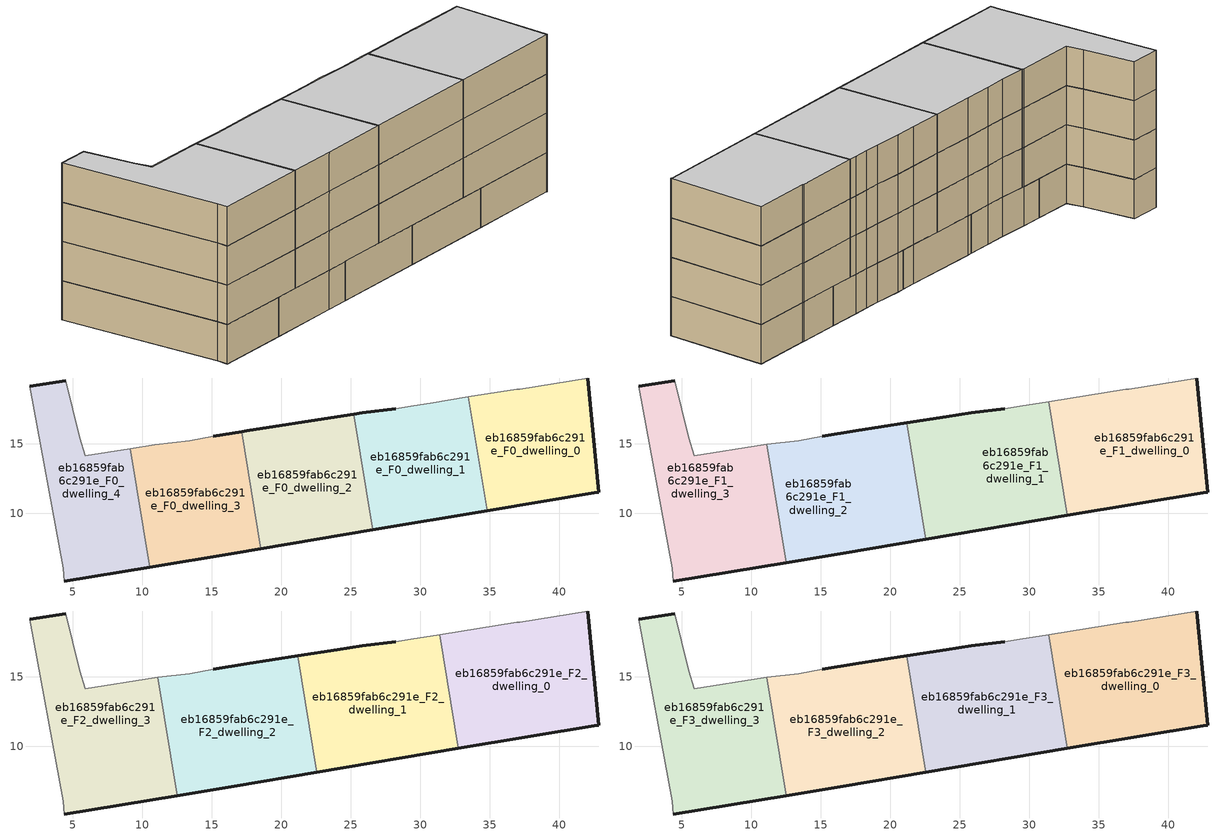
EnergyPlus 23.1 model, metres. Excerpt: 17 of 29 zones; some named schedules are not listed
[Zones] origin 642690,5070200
eb16859fab6c291e_F0_dwelling_0
 floor ground (EU_floor_Construction): 42.83,11.53 42.03,19.73 37.13,18.93 36.93,18.93 33.46,18.37 34.8,10.19 42.73,11.53 z0
 wall outside (EU_wall_Construction): 42.03,19.73 42.83,11.53 42.73,11.53 34.8,10.19 z0:3
 wall to eb16859fab6c291e_F0_dwelling_1 (EU_wall_Construction): 34.8,10.19 33.46,18.37 z0:3
 wall adiabatic (EU_wall_Construction): 33.46,18.37 36.93,18.93 37.13,18.93 42.03,19.73 z0:3
eb16859fab6c291e_F0_dwelling_1
 floor ground (EU_floor_Construction): 34.8,10.19 33.46,18.37 30.72,17.93 29.52,17.73 28.22,17.53 25.82,17.23 25.23,17.13 26.59,8.81 z0
 wall outside (EU_wall_Construction): 34.8,10.19 26.59,8.81 / 25.23,17.13 25.82,17.23 28.22,17.53 z0:3
 wall adiabatic (EU_wall_Construction): 28.22,17.53 29.52,17.73 30.72,17.93 33.46,18.37 z0:3
 wall to eb16859fab6c291e_F0_dwelling_2 (EU_wall_Construction): 26.59,8.81 25.23,17.13 z0:3
eb16859fab6c291e_F0_dwelling_2
 floor ground (EU_floor_Construction): 26.59,8.81 25.23,17.13 24.02,16.93 17.52,15.93 17.14,15.87 18.52,7.45 z0
 wall outside (EU_wall_Construction): 26.59,8.81 18.52,7.45 / 17.14,15.87 17.52,15.93 24.02,16.93 25.23,17.13 z0:3
 wall to eb16859fab6c291e_F0_dwelling_3 (EU_wall_Construction): 18.52,7.45 17.14,15.87 z0:3
eb16859fab6c291e_F0_dwelling_3
 floor ground (EU_floor_Construction): 18.52,7.45 17.14,15.87 15.11,15.54 13.41,15.24 10.91,14.94 9.13,14.65 10.52,6.13 16.61,7.13 z0
 wall outside (EU_wall_Construction): 15.11,15.54 17.14,15.87 / 18.52,7.45 16.61,7.13 10.52,6.13 z0:3
 wall to eb16859fab6c291e_F0_dwelling_4 (EU_wall_Construction): 10.52,6.13 9.13,14.65 z0:3
 wall adiabatic (EU_wall_Construction): 9.13,14.65 10.91,14.94 13.41,15.24 15.11,15.54 z0:3
eb16859fab6c291e_F0_dwelling_4
 floor ground (EU_floor_Construction): 10.52,6.13 9.13,14.65 5.91,14.14 5.51,15.44 4.51,19.54 1.91,19.14 4.3,6.03 4.4,5.13 z0
 wall outside (EU_wall_Construction): 10.52,6.13 4.4,5.13 / 1.91,19.14 4.51,19.54 z0:3
 wall adiabatic (EU_wall_Construction): 4.4,5.13 4.3,6.03 1.91,19.14 / 4.51,19.54 5.51,15.44 5.91,14.14 9.13,14.65 z0:3
eb16859fab6c291e_F1_dwelling_0
 floor to eb16859fab6c291e_F0_dwelling_0 (EU_floor_Construction): 42.83,11.53 42.03,19.73 37.13,18.93 36.93,18.93 33.46,18.37 34.8,10.19 42.73,11.53 z3
 floor to eb16859fab6c291e_F0_dwelling_1 (EU_floor_Construction): 34.8,10.19 33.46,18.37 31.39,18.04 32.73,9.84 z3
 wall outside (EU_wall_Construction): 42.03,19.73 42.83,11.53 42.73,11.53 32.73,9.84 z3:6
 wall to eb16859fab6c291e_F1_dwelling_1 (EU_wall_Construction): 32.73,9.84 31.39,18.04 z3:6
 wall adiabatic (EU_wall_Construction): 31.39,18.04 36.93,18.93 37.13,18.93 42.03,19.73 z3:6
eb16859fab6c291e_F1_dwelling_1
 floor to eb16859fab6c291e_F0_dwelling_1 (EU_floor_Construction): 32.73,9.84 31.39,18.04 30.72,17.93 29.52,17.73 28.22,17.53 25.82,17.23 25.23,17.13 26.59,8.81 z3
 floor to eb16859fab6c291e_F0_dwelling_2 (EU_floor_Construction): 26.59,8.81 25.23,17.13 24.02,16.93 21.17,16.5 22.54,8.13 z3
 wall outside (EU_wall_Construction): 32.73,9.84 22.54,8.13 / 21.17,16.5 24.02,16.93 25.82,17.23 28.22,17.53 z3:6
 wall adiabatic (EU_wall_Construction): 28.22,17.53 29.52,17.73 30.72,17.93 31.39,18.04 z3:6
 wall to eb16859fab6c291e_F1_dwelling_2 (EU_wall_Construction): 22.54,8.13 21.17,16.5 z3:6
eb16859fab6c291e_F1_dwelling_2
 floor to eb16859fab6c291e_F0_dwelling_2 (EU_floor_Construction): 22.54,8.13 21.17,16.5 17.52,15.93 17.14,15.87 18.52,7.45 z3
 floor to eb16859fab6c291e_F0_dwelling_3 (EU_floor_Construction): 18.52,7.45 17.14,15.87 15.11,15.54 13.41,15.24 11.12,14.96 12.51,6.46 16.61,7.13 z3
 wall outside (EU_wall_Construction): 22.54,8.13 16.61,7.13 12.51,6.46 / 15.11,15.54 17.52,15.93 21.17,16.5 z3:6
 wall to eb16859fab6c291e_F1_dwelling_3 (EU_wall_Construction): 12.51,6.46 11.12,14.96 z3:6
 wall adiabatic (EU_wall_Construction): 11.12,14.96 13.41,15.24 15.11,15.54 z3:6
eb16859fab6c291e_F1_dwelling_3
 floor to eb16859fab6c291e_F0_dwelling_3 (EU_floor_Construction): 12.51,6.46 11.12,14.96 10.91,14.94 9.13,14.65 10.52,6.13 z3
 floor to eb16859fab6c291e_F0_dwelling_4 (EU_floor_Construction): 10.52,6.13 9.13,14.65 5.91,14.14 5.51,15.44 4.51,19.54 1.91,19.14 4.3,6.03 4.4,5.13 z3
 wall outside (EU_wall_Construction): 12.51,6.46 4.4,5.13 / 1.91,19.14 4.51,19.54 z3:6
 wall adiabatic (EU_wall_Construction): 4.4,5.13 4.3,6.03 1.91,19.14 / 4.51,19.54 5.51,15.44 5.91,14.14 10.91,14.94 11.12,14.96 z3:6
eb16859fab6c291e_F2_dwelling_0
 floor to eb16859fab6c291e_F1_dwelling_0 (EU_floor_Construction): 42.83,11.53 42.03,19.73 37.13,18.93 36.93,18.93 31.39,18.04 32.73,9.84 42.73,11.53 z6
 wall outside (EU_wall_Construction): 42.03,19.73 42.83,11.53 42.73,11.53 32.73,9.84 z6:9
 wall to eb16859fab6c291e_F2_dwelling_1 (EU_wall_Construction): 32.73,9.84 31.39,18.04 z6:9
 wall adiabatic (EU_wall_Construction): 31.39,18.04 36.93,18.93 37.13,18.93 42.03,19.73 z6:9
eb16859fab6c291e_F2_dwelling_1
 floor to eb16859fab6c291e_F1_dwelling_1 (EU_floor_Construction): 32.73,9.84 31.39,18.04 30.72,17.93 29.52,17.73 28.22,17.53 25.82,17.23 24.02,16.93 21.17,16.5 22.54,8.13 z6
 wall outside (EU_wall_Construction): 32.73,9.84 22.54,8.13 / 21.17,16.5 24.02,16.93 25.82,17.23 28.22,17.53 z6:9
 wall adiabatic (EU_wall_Construction): 28.22,17.53 29.52,17.73 30.72,17.93 31.39,18.04 z6:9
 wall to eb16859fab6c291e_F2_dwelling_2 (EU_wall_Construction): 22.54,8.13 21.17,16.5 z6:9
eb16859fab6c291e_F2_dwelling_2
 floor to eb16859fab6c291e_F1_dwelling_2 (EU_floor_Construction): 22.54,8.13 21.17,16.5 17.52,15.93 15.11,15.54 13.41,15.24 11.12,14.96 12.51,6.46 16.61,7.13 z6
 wall outside (EU_wall_Construction): 22.54,8.13 16.61,7.13 12.51,6.46 / 15.11,15.54 17.52,15.93 21.17,16.5 z6:9
 wall to eb16859fab6c291e_F2_dwelling_3 (EU_wall_Construction): 12.51,6.46 11.12,14.96 z6:9
 wall adiabatic (EU_wall_Construction): 11.12,14.96 13.41,15.24 15.11,15.54 z6:9
eb16859fab6c291e_F2_dwelling_3
 floor to eb16859fab6c291e_F1_dwelling_3 (EU_floor_Construction): 12.51,6.46 11.12,14.96 10.91,14.94 5.91,14.14 5.51,15.44 4.51,19.54 1.91,19.14 4.3,6.03 4.4,5.13 z6
 wall outside (EU_wall_Construction): 12.51,6.46 4.4,5.13 / 1.91,19.14 4.51,19.54 z6:9
 wall adiabatic (EU_wall_Construction): 4.4,5.13 4.3,6.03 1.91,19.14 / 4.51,19.54 5.51,15.44 5.91,14.14 10.91,14.94 11.12,14.96 z6:9
eb16859fab6c291e_F3_dwelling_0
 floor to eb16859fab6c291e_F2_dwelling_0 (EU_floor_Construction): 42.83,11.53 42.03,19.73 37.13,18.93 36.93,18.93 31.39,18.04 32.73,9.84 42.73,11.53 z9
 wall outside (EU_wall_Construction): 42.03,19.73 42.83,11.53 42.73,11.53 32.73,9.84 z9:12
 wall to eb16859fab6c291e_F3_dwelling_1 (EU_wall_Construction): 32.73,9.84 31.39,18.04 z9:12
 wall adiabatic (EU_wall_Construction): 31.39,18.04 36.93,18.93 37.13,18.93 42.03,19.73 z9:12
 ceiling to eb16859fab6c291e_F4_dwelling_0 (EU_floor_Construction): 42.03,19.73 42.83,11.53 42.73,11.53 32.73,9.84 31.39,18.04 36.93,18.93 37.13,18.93 z12
eb16859fab6c291e_F3_dwelling_1
 floor to eb16859fab6c291e_F2_dwelling_1 (EU_floor_Construction): 32.73,9.84 31.39,18.04 30.72,17.93 29.52,17.73 28.22,17.53 25.82,17.23 24.02,16.93 21.17,16.5 22.54,8.13 z9
 wall outside (EU_wall_Construction): 32.73,9.84 22.54,8.13 / 21.17,16.5 24.02,16.93 25.82,17.23 28.22,17.53 z9:12
 wall adiabatic (EU_wall_Construction): 28.22,17.53 29.52,17.73 30.72,17.93 31.39,18.04 z9:12
 wall to eb16859fab6c291e_F3_dwelling_2 (EU_wall_Construction): 22.54,8.13 21.17,16.5 z9:12
 ceiling to eb16859fab6c291e_F4_dwelling_1 (EU_floor_Construction): 31.39,18.04 32.73,9.84 22.54,8.13 21.17,16.5 24.02,16.93 25.82,17.23 28.22,17.53 29.52,17.73 30.72,17.93 z12
eb16859fab6c291e_F3_dwelling_2
 floor to eb16859fab6c291e_F2_dwelling_2 (EU_floor_Construction): 22.54,8.13 21.17,16.5 17.52,15.93 15.11,15.54 13.41,15.24 11.12,14.96 12.51,6.46 16.61,7.13 z9
 wall outside (EU_wall_Construction): 22.54,8.13 16.61,7.13 12.51,6.46 / 15.11,15.54 17.52,15.93 21.17,16.5 z9:12
 wall to eb16859fab6c291e_F3_dwelling_3 (EU_wall_Construction): 12.51,6.46 11.12,14.96 z9:12
 wall adiabatic (EU_wall_Construction): 11.12,14.96 13.41,15.24 15.11,15.54 z9:12
 ceiling to eb16859fab6c291e_F4_dwelling_2 (EU_floor_Construction): 21.17,16.5 22.54,8.13 16.61,7.13 12.51,6.46 11.12,14.96 13.41,15.24 15.11,15.54 17.52,15.93 z12
eb16859fab6c291e_F3_dwelling_3
 floor to eb16859fab6c291e_F2_dwelling_3 (EU_floor_Construction): 12.51,6.46 11.12,14.96 10.91,14.94 5.91,14.14 5.51,15.44 4.51,19.54 1.91,19.14 4.3,6.03 4.4,5.13 z9
 wall outside (EU_wall_Construction): 12.51,6.46 4.4,5.13 / 1.91,19.14 4.51,19.54 z9:12
 wall adiabatic (EU_wall_Construction): 4.4,5.13 4.3,6.03 1.91,19.14 / 4.51,19.54 5.51,15.44 5.91,14.14 10.91,14.94 11.12,14.96 z9:12
 ceiling to eb16859fab6c291e_F4_dwelling_3 (EU_floor_Construction): 11.12,14.96 12.51,6.46 4.4,5.13 4.3,6.03 1.91,19.14 4.51,19.54 5.51,15.44 5.91,14.14 10.91,14.94 z12
[Building]
EU S2 Campaign: North Axis=0; Terrain=City; Solar Distribution=FullExterior
[Site:Location]
Lyon-Bron: Latitude=45.75; Longitude=5; Time Zone=1; Elevation=198
[SizingPeriod:WeatherFileDays]
AnnualSizingPeriod: Begin Month=1; Begin Day of Month=1; End Month=12; End Day of Month=31; Day of Week for Start Day=Monday; Use Weather File Daylight Saving Period=No; Use Weather File Rain and Snow Indicators=No
[MATERIAL]
EU_InternalMass_Material: Roughness=MediumRough; Thickness=0.1; Conductivity=1; Density=1800; Specific Heat=900; Thermal Absorptance=0.9; Solar Absorptance=0.7; Visible Absorptance=0.7
[MATERIAL:NOMASS] Roughness=MediumRough; Thermal Absorptance=0.9; Solar Absorptance=0.7; Visible Absorptance=0.7
Name | Thermal Resistance
EU_wall_NoMass | 0.776494
EU_floor_NoMass | 0.421597
[CONSTRUCTION]
EU_wall_Construction: EU_wall_NoMass
EU_floor_Construction: EU_floor_NoMass
EU_InternalMass_Construction: EU_InternalMass_Material
[ZONE] Type=1; Multiplier=1; Ceiling Height=autocalculate; Floor Area=autocalculate; Part of Total Floor Area=Yes
Name | Volume
eb16859fab6c291e_F0_dwelling_0 | 208.196
eb16859fab6c291e_F1_dwelling_0; eb16859fab6c291e_F2_dwelling_0; eb16859fab6c291e_F3_dwelling_0 | 260.248
eb16859fab6c291e_F0_dwelling_1 | 208.217
eb16859fab6c291e_F1_dwelling_1; eb16859fab6c291e_F2_dwelling_1; eb16859fab6c291e_F3_dwelling_1 | 260.256
eb16859fab6c291e_F0_dwelling_2 | 208.202
eb16859fab6c291e_F1_dwelling_2; eb16859fab6c291e_F2_dwelling_2; eb16859fab6c291e_F3_dwelling_2 | 260.258
eb16859fab6c291e_F0_dwelling_3 | 208.211
eb16859fab6c291e_F1_dwelling_3; eb16859fab6c291e_F2_dwelling_3; eb16859fab6c291e_F3_dwelling_3 | 260.249
eb16859fab6c291e_F0_dwelling_4 | 208.198
[INTERNALMASS] Construction=EU_InternalMass_Construction
Name | Zone or ZoneList | Surface Area
eb16859fab6c291e_F0_dwelling_0_EU_InternalMass | eb16859fab6c291e_F0_dwelling_0 | 69.3989
eb16859fab6c291e_F0_dwelling_1_EU_InternalMass | eb16859fab6c291e_F0_dwelling_1 | 69.4063
eb16859fab6c291e_F0_dwelling_2_EU_InternalMass | eb16859fab6c291e_F0_dwelling_2 | 69.4002
eb16859fab6c291e_F0_dwelling_3_EU_InternalMass | eb16859fab6c291e_F0_dwelling_3 | 69.4034
eb16859fab6c291e_F0_dwelling_4_EU_InternalMass | eb16859fab6c291e_F0_dwelling_4 | 69.399
eb16859fab6c291e_F1_dwelling_0_EU_InternalMass | eb16859fab6c291e_F1_dwelling_0 | 86.7494
eb16859fab6c291e_F1_dwelling_1_EU_InternalMass | eb16859fab6c291e_F1_dwelling_1 | 86.7518
eb16859fab6c291e_F1_dwelling_2_EU_InternalMass | eb16859fab6c291e_F1_dwelling_2 | 86.7534
eb16859fab6c291e_F1_dwelling_3_EU_InternalMass | eb16859fab6c291e_F1_dwelling_3 | 86.7497
eb16859fab6c291e_F2_dwelling_0_EU_InternalMass | eb16859fab6c291e_F2_dwelling_0 | 86.7494
eb16859fab6c291e_F2_dwelling_1_EU_InternalMass | eb16859fab6c291e_F2_dwelling_1 | 86.7518
eb16859fab6c291e_F2_dwelling_2_EU_InternalMass | eb16859fab6c291e_F2_dwelling_2 | 86.7534
eb16859fab6c291e_F2_dwelling_3_EU_InternalMass | eb16859fab6c291e_F2_dwelling_3 | 86.7497
eb16859fab6c291e_F3_dwelling_0_EU_InternalMass | eb16859fab6c291e_F3_dwelling_0 | 86.7494
eb16859fab6c291e_F3_dwelling_1_EU_InternalMass | eb16859fab6c291e_F3_dwelling_1 | 86.7518
eb16859fab6c291e_F3_dwelling_2_EU_InternalMass | eb16859fab6c291e_F3_dwelling_2 | 86.7534
eb16859fab6c291e_F3_dwelling_3_EU_InternalMass | eb16859fab6c291e_F3_dwelling_3 | 86.7497
[OTHEREQUIPMENT] Fuel Type=Electricity; Design Level Calculation Method=Watts/Area; Power per Zone Floor Area=1; Fraction Latent=0; Fraction Radiant=0; Fraction Lost=0; Carbon Dioxide Generation Rate=0; EndUse Subcategory=EU_Step8_InternalGains
Name | Zone or ZoneList or Space or SpaceList | Schedule
EU_Step8_InternalGain_eb16859fab6c291e_F0_dwelling_0_f000 | eb16859fab6c291e_F0_dwelling_0 | EU_Step8_GainSchedule_eb16859fab6c291e_F0_dwelling_0_f000
EU_Step8_InternalGain_eb16859fab6c291e_F0_dwelling_1_f000 | eb16859fab6c291e_F0_dwelling_1 | EU_Step8_GainSchedule_eb16859fab6c291e_F0_dwelling_1_f000
EU_Step8_InternalGain_eb16859fab6c291e_F0_dwelling_2_f000 | eb16859fab6c291e_F0_dwelling_2 | EU_Step8_GainSchedule_eb16859fab6c291e_F0_dwelling_2_f000
EU_Step8_InternalGain_eb16859fab6c291e_F0_dwelling_3_f000 | eb16859fab6c291e_F0_dwelling_3 | EU_Step8_GainSchedule_eb16859fab6c291e_F0_dwelling_3_f000
EU_Step8_InternalGain_eb16859fab6c291e_F0_dwelling_4_f000 | eb16859fab6c291e_F0_dwelling_4 | EU_Step8_GainSchedule_eb16859fab6c291e_F0_dwelling_4_f000
EU_Step8_InternalGain_eb16859fab6c291e_F1_dwelling_0_f000 | eb16859fab6c291e_F1_dwelling_0 | EU_Step8_GainSchedule_eb16859fab6c291e_F1_dwelling_0_f000
EU_Step8_InternalGain_eb16859fab6c291e_F1_dwelling_1_f000 | eb16859fab6c291e_F1_dwelling_1 | EU_Step8_GainSchedule_eb16859fab6c291e_F1_dwelling_1_f000
EU_Step8_InternalGain_eb16859fab6c291e_F1_dwelling_2_f000 | eb16859fab6c291e_F1_dwelling_2 | EU_Step8_GainSchedule_eb16859fab6c291e_F1_dwelling_2_f000
EU_Step8_InternalGain_eb16859fab6c291e_F1_dwelling_3_f000 | eb16859fab6c291e_F1_dwelling_3 | EU_Step8_GainSchedule_eb16859fab6c291e_F1_dwelling_3_f000
EU_Step8_InternalGain_eb16859fab6c291e_F2_dwelling_0_f000 | eb16859fab6c291e_F2_dwelling_0 | EU_Step8_GainSchedule_eb16859fab6c291e_F2_dwelling_0_f000
EU_Step8_InternalGain_eb16859fab6c291e_F2_dwelling_1_f000 | eb16859fab6c291e_F2_dwelling_1 | EU_Step8_GainSchedule_eb16859fab6c291e_F2_dwelling_1_f000
EU_Step8_InternalGain_eb16859fab6c291e_F2_dwelling_2_f000 | eb16859fab6c291e_F2_dwelling_2 | EU_Step8_GainSchedule_eb16859fab6c291e_F2_dwelling_2_f000
EU_Step8_InternalGain_eb16859fab6c291e_F2_dwelling_3_f000 | eb16859fab6c291e_F2_dwelling_3 | EU_Step8_GainSchedule_eb16859fab6c291e_F2_dwelling_3_f000
EU_Step8_InternalGain_eb16859fab6c291e_F3_dwelling_0_f000 | eb16859fab6c291e_F3_dwelling_0 | EU_Step8_GainSchedule_eb16859fab6c291e_F3_dwelling_0_f000
EU_Step8_InternalGain_eb16859fab6c291e_F3_dwelling_1_f000 | eb16859fab6c291e_F3_dwelling_1 | EU_Step8_GainSchedule_eb16859fab6c291e_F3_dwelling_1_f000
EU_Step8_InternalGain_eb16859fab6c291e_F3_dwelling_2_f000 | eb16859fab6c291e_F3_dwelling_2 | EU_Step8_GainSchedule_eb16859fab6c291e_F3_dwelling_2_f000
EU_Step8_InternalGain_eb16859fab6c291e_F3_dwelling_3_f000 | eb16859fab6c291e_F3_dwelling_3 | EU_Step8_GainSchedule_eb16859fab6c291e_F3_dwelling_3_f000
[ZONEVENTILATION:DESIGNFLOWRATE] Schedule=EU_AlwaysOn; Design Flow Rate Calculation Method=AirChanges/Hour; Air Changes per Hour=0.693814; Ventilation Type=Natural; Fan Pressure Rise=0; Fan Total Efficiency=1; Constant Term Coefficient=1; Temperature Term Coefficient=0; Velocity Term Coefficient=0; Velocity Squared Term Coefficient=0; Minimum Indoor Temperature=-100; Maximum Indoor Temperature=100; Delta Temperature=-100; Minimum Outdoor Temperature=-100; Maximum Outdoor Temperature=100; Maximum Wind Speed=40
Name | Zone or ZoneList or Space or SpaceList
EU_ConstantAir_eb16859fab6c291e_F0_dwelling_0 | eb16859fab6c291e_F0_dwelling_0
EU_ConstantAir_eb16859fab6c291e_F0_dwelling_1 | eb16859fab6c291e_F0_dwelling_1
EU_ConstantAir_eb16859fab6c291e_F0_dwelling_2 | eb16859fab6c291e_F0_dwelling_2
EU_ConstantAir_eb16859fab6c291e_F0_dwelling_3 | eb16859fab6c291e_F0_dwelling_3
EU_ConstantAir_eb16859fab6c291e_F0_dwelling_4 | eb16859fab6c291e_F0_dwelling_4
EU_ConstantAir_eb16859fab6c291e_F1_dwelling_0 | eb16859fab6c291e_F1_dwelling_0
EU_ConstantAir_eb16859fab6c291e_F1_dwelling_1 | eb16859fab6c291e_F1_dwelling_1
EU_ConstantAir_eb16859fab6c291e_F1_dwelling_2 | eb16859fab6c291e_F1_dwelling_2
EU_ConstantAir_eb16859fab6c291e_F1_dwelling_3 | eb16859fab6c291e_F1_dwelling_3
EU_ConstantAir_eb16859fab6c291e_F2_dwelling_0 | eb16859fab6c291e_F2_dwelling_0
EU_ConstantAir_eb16859fab6c291e_F2_dwelling_1 | eb16859fab6c291e_F2_dwelling_1
EU_ConstantAir_eb16859fab6c291e_F2_dwelling_2 | eb16859fab6c291e_F2_dwelling_2
EU_ConstantAir_eb16859fab6c291e_F2_dwelling_3 | eb16859fab6c291e_F2_dwelling_3
EU_ConstantAir_eb16859fab6c291e_F3_dwelling_0 | eb16859fab6c291e_F3_dwelling_0
EU_ConstantAir_eb16859fab6c291e_F3_dwelling_1 | eb16859fab6c291e_F3_dwelling_1
EU_ConstantAir_eb16859fab6c291e_F3_dwelling_2 | eb16859fab6c291e_F3_dwelling_2
EU_ConstantAir_eb16859fab6c291e_F3_dwelling_3 | eb16859fab6c291e_F3_dwelling_3
[HVACTEMPLATE:THERMOSTAT] Constant Heating Setpoint=20; Constant Cooling Setpoint=50
EU_HeatOnly_eb16859fab6c291e_F0_dwelling_0; EU_HeatOnly_eb16859fab6c291e_F0_dwelling_1; EU_HeatOnly_eb16859fab6c291e_F0_dwelling_2; EU_HeatOnly_eb16859fab6c291e_F0_dwelling_3; EU_HeatOnly_eb16859fab6c291e_F0_dwelling_4; EU_HeatOnly_eb16859fab6c291e_F1_dwelling_0; EU_HeatOnly_eb16859fab6c291e_F1_dwelling_1; EU_HeatOnly_eb16859fab6c291e_F1_dwelling_2; EU_HeatOnly_eb16859fab6c291e_F1_dwelling_3; EU_HeatOnly_eb16859fab6c291e_F2_dwelling_0; EU_HeatOnly_eb16859fab6c291e_F2_dwelling_1; EU_HeatOnly_eb16859fab6c291e_F2_dwelling_2; EU_HeatOnly_eb16859fab6c291e_F2_dwelling_3; EU_HeatOnly_eb16859fab6c291e_F3_dwelling_0; EU_HeatOnly_eb16859fab6c291e_F3_dwelling_1; EU_HeatOnly_eb16859fab6c291e_F3_dwelling_2; EU_HeatOnly_eb16859fab6c291e_F3_dwelling_3; EU_HeatOnly_eb16859fab6c291e_F4_dwelling_0; EU_HeatOnly_eb16859fab6c291e_F4_dwelling_1; EU_HeatOnly_eb16859fab6c291e_F4_dwelling_2; EU_HeatOnly_eb16859fab6c291e_F4_dwelling_3; EU_HeatOnly_eb16859fab6c291e_F5_dwelling_0; EU_HeatOnly_eb16859fab6c291e_F5_dwelling_1; EU_HeatOnly_eb16859fab6c291e_F5_dwelling_2; EU_HeatOnly_eb16859fab6c291e_F5_dwelling_3; EU_HeatOnly_eb16859fab6c291e_F6_dwelling_0; EU_HeatOnly_eb16859fab6c291e_F6_dwelling_1; EU_HeatOnly_eb16859fab6c291e_F6_dwelling_2; EU_HeatOnly_eb16859fab6c291e_F6_dwelling_3
